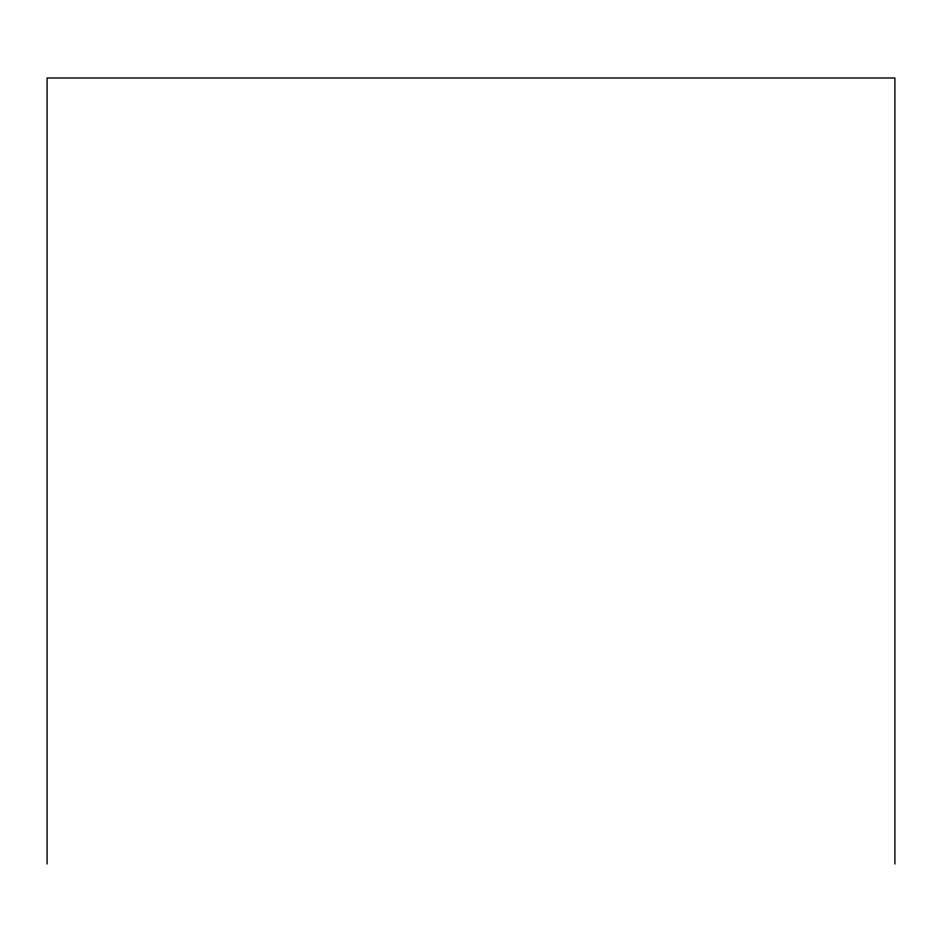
<?xml version="1.0" encoding="UTF-8"?>
<svg xmlns="http://www.w3.org/2000/svg" width="942" height="942" viewBox="0 0 942 942"><rect width="100%" height="100%" fill="white"/><g stroke="black" fill="none" stroke-linecap="round" stroke-linejoin="round"><path stroke-width="1.41" d="M894.9 864.002L894.9 77.998L47.1 77.998L47.1 864.002"/></g></svg>
